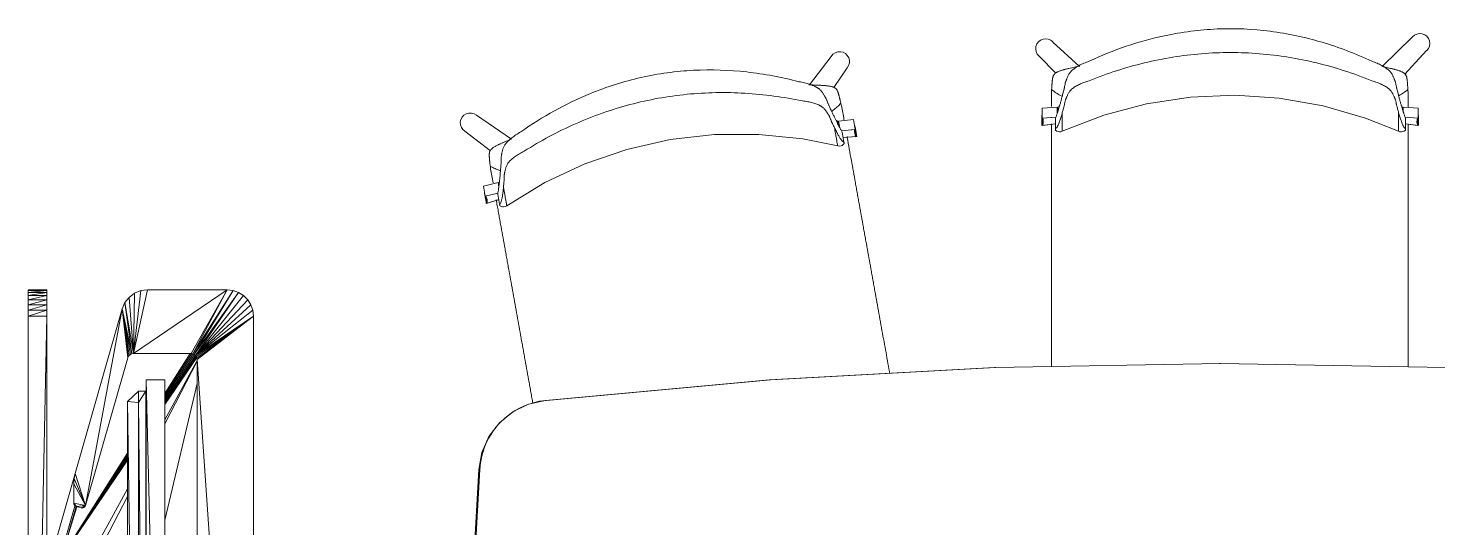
# Model space of a CAD drawing. Header units: millimetres. Extents: x 90978 to 295199, y -4084 to 97293.
# Drawn here: x 183926 to 185803, y 21726 to 22391 of the extents above; entities that cross this region are included whole.
import ezdxf

# ---------------------------------------------------------------- set-up
doc = ezdxf.new("R2010")
doc.units = ezdxf.units.MM
doc.header["$MEASUREMENT"] = 0
doc.layers.get('0').update_dxf_attribs({"linetype": 'CONTINUOUS'})
for name, color, linetype, lineweight in [('A-DETL-THIN', 8, 'CONTINUOUS', 9), ('G-IMPT', 8, 'CONTINUOUS', 9), ('I-FURN', 8, 'CONTINUOUS', 9)]:
    doc.layers.add(name, color=color, linetype=linetype, lineweight=lineweight)

# ---------------------------------------------------------------- blocks, each defined once
blk = doc.blocks.new('Synergy Type 3 - Desk Type 3_dwg_Family - 580997-310579-_3D_-768211-Level 0')
at = {"layer": 'G-IMPT'}
for p, q in [((-761.1, 1140.5), (-761, 1142)), ((-755.6, 842.3), (-755.6, 840.8)), ((-755.6, 840.8), (-739.2, 541.4)), ((-739.2, 541.4), (-739.2, 542.1)), ((-711.9, 242.9), (-739.2, 541.4)), ((-706.7, 220.4), (-711.9, 242.9)), ((-696.5, 199.7), (-706.7, 220.4)), ((-681.9, 181.8), (-696.5, 199.7)), ((-694.9, 198), (-696.5, 199.7)), ((-663.6, 167.8), (-681.9, 181.8)), ((-663.6, 167.8), (-666.8, 171)), ((-642.5, 158.4), (-663.6, 167.8)), ((-642.5, 158.4), (-645.7, 160.9)), ((-642.5, 158.4), (-644.5, 160.3)), ((-642.5, 158.4), (-643.8, 160.1)), ((-642.5, 158.4), (-619.8, 154.1)), ((-619.8, 154.1), (-621.7, 155.9)), ((-619.8, 154.1), (-435.6, 143.9))]:
    blk.add_line(p, q, dxfattribs=at)
blk = doc.blocks.new('Synergy Type 3 - Desk Type 3_dwg_Family - 607669-310583-_3D_-768213-Level 0')
at = {"layer": 'G-IMPT'}
for p, q in [((-532.4, -394.7), (-572.8, -383.2)), ((-532.4, -394.7), (-572.5, -383)), ((-531.9, -392.8), (-570.8, -381.7))]:
    blk.add_line(p, q, dxfattribs=at)
blk = doc.blocks.new('Synergy Type 3 - Desk Type 3_dwg_Family - 609077-310585-_3D_-V202-Level 0')
at = {"layer": 'G-IMPT'}
blk.add_line((-502.5, -415.1), (-614.5, -383.1), dxfattribs=at)
blk = doc.blocks.new('Synergy Type 3 - Desk Type 3_dwg_Family - 641585-310597-_3D_-768220-Level 0')
at = {"layer": 'G-IMPT'}
for p, q in [((240.9, -263.7), (-739.1, -263.7)), ((-739.1, -263.7), (-739.1, -288.7)), ((240.9, -263.7), (-739.1, -288.7)), ((-739.1, -288.7), (240.9, -288.7)), ((-289.1, -288.7), (-724.1, -288.7)), ((-210.8, -288.7), (-724.1, -288.7)), ((-724.1, -289.3), (-724.1, -288.7)), ((-724.1, -289.3), (225.9, -288.7)), ((-724.1, -298.7), (-724.1, -289.3)), ((-709.1, -298.7), (-724.1, -289.3)), ((225.9, -289.3), (-724.1, -289.3)), ((-710.5, -313.7), (-724.1, -298.7)), ((-709.1, -298.7), (-724.1, -298.7)), ((210.9, -298.7), (-710.5, -313.7)), ((-710.5, -313.7), (-709.1, -298.7)), ((225.9, -289.3), (-709.1, -298.7)), ((210.9, -298.7), (-709.1, -298.7)), ((-482.1, -313.7), (-710.5, -313.7))]:
    blk.add_line(p, q, dxfattribs=at)
blk = doc.blocks.new('Synergy Type 3 - Desk Type 3_dwg_Family - 678409-310601-_3D_-V204-Level 0')
at = {"layer": 'G-IMPT'}
for p, q in [((-839.2, -149.2), (-845.9, -153.3)), ((-831.8, -146.6), (-839.2, -149.2)), ((-839.2, -149.2), (-771.7, -223.1)), ((-824.1, -145.7), (-831.8, -146.6)), ((-831.8, -146.6), (-771.7, -223.1)), ((325.9, -145.7), (-824.1, -145.7)), ((-824.1, -145.7), (-771.7, -223.1)), ((-824.1, -145.7), (-770.1, -221.8)), ((-824.1, -145.7), (-768.1, -221)), ((-824.1, -145.7), (-766.1, -220.7)), ((325.9, -145.7), (-766.1, -220.7)), ((-855.6, -165.5), (-858.2, -172.9)), ((-851.4, -158.9), (-855.6, -165.5)), ((-855.6, -165.5), (-773, -224.7)), ((-855.6, -165.5), (-771.7, -223.1)), ((-845.9, -153.3), (-851.4, -158.9)), ((-851.4, -158.9), (-771.7, -223.1)), ((-845.9, -153.3), (-771.7, -223.1)), ((-858.2, -172.9), (-859.1, -180.7)), ((-859.1, -180.7), (-859.1, -286.9)), ((-859.1, -180.7), (-774.1, -305.5)), ((-859.1, -180.7), (-773.8, -226.6)), ((-859.1, -180.7), (-774.1, -228.7)), ((-858.2, -172.9), (-773.8, -226.6)), ((-858.2, -172.9), (-773, -224.7)), ((-773.8, -226.6), (-773, -224.7)), ((-773, -224.7), (-771.7, -223.1)), ((-771.7, -223.1), (-770.1, -221.8)), ((-770.1, -221.8), (-768.1, -221)), ((-768.1, -221), (-766.1, -220.7)), ((-766.1, -220.7), (267.9, -220.7)), ((-773.8, -226.6), (-774.1, -228.7)), ((-774.1, -305.5), (-774.1, -228.7)), ((-857.9, -295.8), (-859.1, -286.9)), ((-774.1, -305.5), (-859.1, -286.9)), ((-854.5, -304.2), (-857.9, -295.8)), ((-774.1, -305.5), (-857.9, -295.8)), ((-849, -311.4), (-854.5, -304.2)), ((-774.1, -305.5), (-854.5, -304.2)), ((-774.1, -305.5), (-849, -311.4)), ((-849, -311.4), (-842, -316.9)), ((-774.1, -305.5), (-842, -316.9)), ((-773.8, -307.6), (-842, -316.9)), ((-842, -316.9), (-833.7, -320.5)), ((-773.8, -307.6), (-833.7, -320.5)), ((-773, -309.5), (-833.7, -320.5)), ((-771.8, -311.1), (-833.7, -320.5)), ((-770.1, -312.4), (-833.7, -320.5)), ((-768.3, -313.2), (-833.7, -320.5)), ((-773.8, -307.6), (-774.1, -305.5)), ((-773, -309.5), (-773.8, -307.6)), ((-771.8, -311.1), (-773, -309.5)), ((-770.1, -312.4), (-771.8, -311.1)), ((-770.1, -312.4), (-768.3, -313.2)), ((-572.1, -369.2), (-768.3, -313.2)), ((-614.5, -383.1), (-833.7, -320.5)), ((-572.1, -369.2), (-833.7, -320.5)), ((-614.5, -383.1), (-572.1, -369.2)), ((-607.7, -384.6), (-572.1, -369.2)), ((-600.8, -385), (-572.1, -369.2)), ((-575.2, -385), (-572.1, -369.2)), ((-570.9, -369.8), (-572.1, -369.2)), ((-570.4, -381.4), (-572.1, -369.2)), ((-568.6, -375.4), (-572.1, -369.2)), ((-569.9, -370.6), (-570.9, -369.8)), ((-569.9, -370.6), (-570.9, -369.8)), ((-568.5, -374.1), (-570.9, -369.8)), ((-568.6, -375.4), (-570.9, -369.8)), ((-568.5, -374.1), (-570.9, -369.8)), ((-568.6, -372.8), (-570.9, -369.8)), ((-568.6, -372.8), (-570.9, -369.8)), ((-569.9, -370.6), (-570.9, -369.8)), ((-569.1, -371.6), (-569.9, -370.6)), ((-569.1, -371.6), (-569.9, -370.6)), ((-568.6, -372.8), (-569.9, -370.6)), ((-568.6, -372.8), (-569.9, -370.6)), ((-569.1, -371.6), (-569.9, -370.6)), ((-568.6, -372.8), (-569.1, -371.6)), ((-568.6, -372.8), (-569.1, -371.6)), ((-568.6, -372.8), (-569.1, -371.6)), ((-568.5, -374.1), (-568.6, -372.8)), ((-568.5, -374.1), (-568.6, -372.8)), ((-568.5, -374.1), (-568.6, -372.8)), ((-568.5, -374.1), (-568.6, -375.4)), ((-568.6, -375.4), (-568.5, -374.1)), ((-568.5, -374.1), (-568.6, -375.4)), ((-607.7, -384.6), (-614.5, -383.1)), ((-607.7, -384.6), (-600.8, -385)), ((-600.8, -385), (-575.2, -385)), ((-570.4, -381.4), (-575.2, -385)), ((-573.9, -384.9), (-575.2, -385)), ((-573.9, -384.9), (-575.2, -385)), ((-573.9, -384.9), (-575.2, -385)), ((-570.4, -381.4), (-573.9, -384.9)), ((-570.4, -381.4), (-573.9, -384.9)), ((-572.7, -384.4), (-573.9, -384.9)), ((-572.7, -384.4), (-573.9, -384.9)), ((-572.7, -384.4), (-573.9, -384.9)), ((-570.4, -381.4), (-572.7, -384.4)), ((-570.4, -381.4), (-572.7, -384.4)), ((-570.9, -382.6), (-572.7, -384.4)), ((-570.9, -382.6), (-572.7, -384.4)), ((-571.7, -383.6), (-572.7, -384.4)), ((-571.7, -383.6), (-572.7, -384.4)), ((-571.7, -383.6), (-572.7, -384.4)), ((-570.9, -382.6), (-571.7, -383.6)), ((-570.9, -382.6), (-571.7, -383.6)), ((-570.9, -382.6), (-571.7, -383.6)), ((-570.9, -382.6), (-570.4, -381.4)), ((-570.4, -381.4), (-570.9, -382.6)), ((-570.9, -382.6), (-570.4, -381.4)), ((-570.4, -381.4), (-568.6, -375.4))]:
    blk.add_line(p, q, dxfattribs=at)
blk = doc.blocks.new('Synergy Type 3 - Desk Type 3_dwg_Family - 680513-310603-_3D_-V205-Level 0')
at = {"layer": 'G-IMPT'}
for p, q in [((-712.8, -263.7), (-772.8, -224.4)), ((-710.2, -263.7), (-771.6, -223)), ((-708, -263.7), (-770.3, -222)), ((-706.2, -263.7), (-768.9, -221.3)), ((-686, -263.7), (-765.1, -220.7)), ((-680.6, -263.7), (-763.9, -220.7)), ((-552.3, -263.7), (-734.1, -220.7)), ((-720.9, -263.7), (-774.1, -230.2)), ((-718.3, -263.7), (-774, -228.2)), ((-715.5, -263.7), (-773.6, -226.2)), ((-502.1, -401.7), (-641.6, -313.7)), ((-502.1, -401.7), (-640, -313.7)), ((-502.1, -401.7), (-638.2, -313.7)), ((-502.1, -401.7), (-636.4, -313.7)), ((-502.1, -401.7), (-634.8, -313.7)), ((-502.1, -401.7), (-633.4, -313.7)), ((-502.1, -401.7), (-632.2, -313.7)), ((-502.1, -363.7), (-594, -313.7)), ((-487.1, -363.7), (-583.9, -313.7)), ((-502.1, -401.7), (-570.3, -381.1))]:
    blk.add_line(p, q, dxfattribs=at)
blk = doc.blocks.new('Synergy Type 3 - Desk Type 3_dwg_Family - 687609-310611-_3D_-768227-Level 0')
at = {"layer": 'G-IMPT'}
for p, q in [((-859.1, -445.7), (-859.1, -420.7)), ((-858.2, -420.7), (-859.1, -420.7)), ((-858.2, -445.7), (-859.1, -420.7)), ((-855.6, -420.7), (-858.2, -420.7)), ((-858.2, -445.7), (-858.2, -420.7)), ((-855.6, -445.7), (-858.2, -420.7)), ((-855.6, -420.7), (-851.4, -420.7)), ((-855.6, -445.7), (-855.6, -420.7)), ((-851.4, -445.7), (-855.6, -420.7)), ((-845.9, -420.7), (-851.4, -420.7)), ((-851.4, -445.7), (-851.4, -420.7)), ((-845.9, -445.7), (-851.4, -420.7)), ((-839.2, -420.7), (-845.9, -420.7)), ((-839.2, -445.7), (-845.9, -420.7)), ((-845.9, -445.7), (-845.9, -420.7)), ((-839.2, -420.7), (-831.8, -420.7)), ((-831.8, -445.7), (-839.2, -420.7)), ((-839.2, -445.7), (-839.2, -420.7)), ((-831.8, -420.7), (-824.1, -420.7)), ((-831.8, -445.7), (-831.8, -420.7)), ((-824.1, -445.7), (-831.8, -420.7)), ((325.9, -420.7), (-824.1, -420.7)), ((-824.1, -445.7), (-824.1, -420.7)), ((325.9, -445.7), (-824.1, -420.7)), ((-859.1, -445.7), (-858.2, -445.7)), ((-858.2, -445.7), (-855.6, -445.7)), ((-855.6, -445.7), (-851.4, -445.7)), ((-851.4, -445.7), (-845.9, -445.7)), ((-839.2, -445.7), (-845.9, -445.7)), ((-831.8, -445.7), (-839.2, -445.7)), ((-831.8, -445.7), (-824.1, -445.7)), ((-824.1, -445.7), (325.9, -445.7))]:
    blk.add_line(p, q, dxfattribs=at)

msp = doc.modelspace()

# ---------------------------------------------------------------- linework, layer by layer
at = {"layer": 'A-DETL-THIN'}
for p, q in [((185514.1, 21945), (185214.3, 21939.5)), ((185813.8, 21939.5), (185514.1, 21945)), ((184915, 21923.1), (184616.3, 21895.8)), ((185214.3, 21939.5), (184915, 21923.1)), ((184527.7, 21803.8), (184518.6, 21644.4))]:
    msp.add_line(p, q, dxfattribs=at)
msp.add_arc((184625.1, 21798.6), 97.6, 95.2275, 176.9515, dxfattribs=at)
at = {"layer": 'I-FURN'}
for p, q in [((185325.8, 22340.6), (185290.7, 22372.8)), ((185769.6, 22379.5), (185729, 22340.1)), ((184995.6, 22353.6), (184966.8, 22315.7)), ((185272.5, 22354.1), (185294.6, 22331.3)), ((185759.4, 22329.8), (185788.4, 22361.3)), ((184999.2, 22312.1), (185016.9, 22338.4)), ((185415.6, 22290.4), (185474, 22299.3)), ((185474, 22299.3), (185533.1, 22301.9)), ((185533.1, 22301.9), (185592.1, 22298.1)), ((185592.1, 22298.1), (185650.4, 22287.9)), ((185276.4, 22284.8), (185296.3, 22286.2)), ((185276.4, 22271.5), (185276.4, 22284.8)), ((185296.3, 22286.2), (185296.3, 22277.4)), ((185297.3, 22286.2), (185297.3, 22280.3)), ((185358.5, 22275.2), (185415.6, 22290.4)), ((185650.4, 22287.9), (185707.2, 22271.4)), ((185756.2, 22283.2), (185756.2, 22286.2)), ((185757.2, 22286.2), (185777.1, 22284.8)), ((185757.2, 22280.3), (185757.2, 22286.2)), ((185777.1, 22284.8), (185777.1, 22271.5)), ((184570.1, 22243.6), (184523.1, 22275.2)), ((185005.6, 22261.4), (185004.5, 22267.2)), ((185005.5, 22267.4), (185025.3, 22269.6)), ((185007, 22258.7), (185005.5, 22267.4)), ((185025.3, 22269.6), (185027.7, 22256.5)), ((185029.7, 22247), (185027.3, 22260.1)), ((185276.1, 22275.1), (185276.1, 22261.8)), ((185276.1, 22261.8), (185294.2, 22264)), ((185294.8, 22272.8), (185276.4, 22271.5)), ((185277, 22261.8), (185294.2, 22263.8)), ((185294.7, 22272.7), (185277.4, 22271.5)), ((185294.2, 22271.2), (185294.2, 22257.6)), ((185303.3, 22253.9), (185358.5, 22275.2)), ((185707.2, 22271.4), (185751.1, 22253.9)), ((185777.1, 22271.5), (185759.7, 22272.7)), ((185760.2, 22271.2), (185760.2, 22257.6)), ((185760.2, 22263.8), (185777.4, 22261.8)), ((185760.2, 22263.7), (185776.4, 22261.8)), ((185777.4, 22261.8), (185777.4, 22275.1)), ((184507.9, 22253.9), (184542, 22228.1)), ((184723.6, 22229.9), (184781.3, 22242.9)), ((184781.3, 22242.9), (184840, 22249.6)), ((184840, 22249.6), (184899.1, 22249.9)), ((184899.1, 22249.9), (184957.9, 22243.8)), ((184957.9, 22243.8), (185004.3, 22234.4)), ((185027.7, 22256.5), (185009.4, 22254.4)), ((185026.7, 22256.3), (185009.4, 22254.4)), ((185012.6, 22239.6), (185010.2, 22253)), ((185011.5, 22245.9), (185029.7, 22247)), ((185011.5, 22245.7), (185028.8, 22246.8)), ((185296, 22254.3), (185294.2, 22255.5)), ((185298.1, 22253.5), (185296, 22254.3)), ((185299.6, 22253.3), (185298.1, 22253.5)), ((185301.5, 22253.4), (185299.6, 22253.3)), ((185303.3, 22253.9), (185301.5, 22253.4)), ((185751.1, 22253.9), (185752.9, 22253.4)), ((185752.9, 22253.4), (185754.8, 22253.3)), ((185754.8, 22253.3), (185756.3, 22253.5)), ((185756.3, 22253.5), (185758.4, 22254.3)), ((185758.4, 22254.3), (185760.2, 22255.5)), ((184667.6, 22210.7), (184723.6, 22229.9)), ((185006.4, 22234.2), (185004.3, 22234.4)), ((185008.7, 22234.6), (185006.4, 22234.2)), ((185010.1, 22235.2), (185008.7, 22234.6)), ((185011.7, 22236.2), (185010.1, 22235.2)), ((185013, 22237.6), (185011.7, 22236.2)), ((184614.1, 22185.6), (184667.6, 22210.7)), ((184532.6, 22180.7), (184552, 22185.6)), ((184552, 22185.6), (184553, 22179.7)), ((184552.9, 22185.7), (184553.4, 22182.8)), ((184563.6, 22154.9), (184614.1, 22185.6)), ((184535, 22167.6), (184532.6, 22180.7)), ((184534, 22171.1), (184536.4, 22157.9)), ((184551.8, 22171.8), (184535, 22167.6)), ((184554, 22156.9), (184551.6, 22170.3)), ((184536.4, 22157.9), (184552.9, 22163)), ((184537.3, 22158.1), (184552.9, 22162.9)), ((184554.4, 22154.8), (184556.1, 22154)), ((184556.1, 22154), (184557.9, 22153.6)), ((184557.9, 22153.6), (184559.4, 22153.6)), ((184559.4, 22153.6), (184561.7, 22154)), ((184561.7, 22154), (184563.6, 22154.9))]:
    msp.add_line(p, q, dxfattribs=at)
for centre, start, end in [((185280.9, 22364.1), 41.9896, 229.6059), ((185779.6, 22371), 311.9662, 139.5824), ((185006.8, 22346.8), 320.6202, 148.2364), ((184514.8, 22265.1), 50.6436, 238.2599)]:
    msp.add_arc(centre, 13.1, start, end, dxfattribs=at)
for centre, major_axis, start_param, end_param in [((185042.6, 22268.3), (17.1, 3.1), 3.380441, 3.464082), ((185259.6, 22280.5), (-17.4, 0), 2.819103, 2.902745), ((185259.6, 22267.2), (-17.4, 0), 2.819103, 3.398599), ((185260.5, 22267.1), (-17.4, 0), 2.819103, 3.398599), ((185792.9, 22267.2), (-17.4, 0), 6.026179, 6.605675), ((185793.9, 22267.1), (-17.4, 0), 6.026179, 6.605675), ((185793.9, 22280.5), (-17.4, 0), 0.238848, 0.322489), ((185044, 22255), (17.1, 3.1), 2.884586, 3.464082), ((185045, 22255.2), (17.1, 3.1), 2.884586, 3.464082), ((184516.8, 22173.4), (17.1, 3.1), 5.960696, 6.044337), ((184519.2, 22160.3), (17.1, 3.1), 5.960696, 6.540192), ((184520.1, 22160.5), (17.1, 3.1), 5.960696, 6.540192)]:
    msp.add_ellipse(centre, major_axis=major_axis, ratio=0.978487, start_param=start_param, end_param=end_param, dxfattribs=at)
for points, knots in [([(185339.1, 22347.3), (185355.1, 22354.8), (185388, 22368), (185444.9, 22383.7), (185509.4, 22392.2), (185580.4, 22389.1), (185638.2, 22376.6), (185682.9, 22361.5), (185704.6, 22352.3), (185715.4, 22347.3)], [-1, -1, -1, -1, -0.863636, -0.727273, -0.545455, -0.363636, -0.181818, -0.090909, 0, 0, 0, 0]), ([(185715.4, 22321.2), (185703.4, 22326.1), (185679.2, 22334.9), (185629.7, 22349), (185566, 22359.3), (185488.5, 22359.3), (185424.8, 22349), (185375.2, 22334.9), (185351, 22326.1), (185339.1, 22321.2)], [-1, -1, -1, -1, -0.9, -0.8, -0.6, -0.4, -0.2, -0.1, 0, 0, 0, 0]), ([(184582.2, 22253.2), (184596.7, 22263.4), (184626.7, 22282.1), (184679.9, 22307.8), (184741.9, 22327.6), (184812.3, 22337.1), (184871.4, 22335.1), (184918.1, 22328.1), (184941.1, 22323), (184952.5, 22320)], [-1, -1, -1, -1, -0.863636, -0.727273, -0.545455, -0.363636, -0.181818, -0.090909, 0, 0, 0, 0]), ([(185289.1, 22309.5), (185289.2, 22310.6), (185289.3, 22312.3), (185289.4, 22314.2), (185289.5, 22315.3), (185289.5, 22316.2), (185289.6, 22317), (185289.7, 22318), (185289.8, 22319.2), (185289.9, 22320.4), (185290, 22321.3), (185290, 22321.8), (185290.1, 22322.2), (185290.1, 22322.6), (185290.2, 22323.1), (185290.3, 22324), (185290.5, 22325.2), (185290.9, 22326.5), (185291.3, 22327.8), (185291.9, 22329), (185292.8, 22330.2), (185293.8, 22331.1), (185294.7, 22331.7), (185295.3, 22332.2), (185296, 22332.6), (185297, 22333.1), (185298.3, 22333.6), (185300, 22334.3), (185301.8, 22334.9), (185303.5, 22335.4), (185305.1, 22335.9), (185306.7, 22336.3), (185308.3, 22336.7), (185310.2, 22337.2), (185312.7, 22337.8), (185317.1, 22338.8), (185320.8, 22339.6), (185323.2, 22340.1)], [0, 0, 0, 0, 0.0625, 0.09375, 0.109375, 0.125, 0.140625, 0.15625, 0.1875, 0.21875, 0.234375, 0.242188, 0.25, 0.257812, 0.265625, 0.28125, 0.3125, 0.34375, 0.375, 0.40625, 0.4375, 0.46875, 0.484375, 0.5, 0.515625, 0.53125, 0.5625, 0.59375, 0.625, 0.65625, 0.6875, 0.71875, 0.75, 0.78125, 0.8125, 0.875, 1, 1, 1, 1]), ([(185296.6, 22278.4), (185297.3, 22280.2), (185298.4, 22283.5), (185299.8, 22288.5), (185301, 22292.6), (185302.1, 22296.8), (185303.3, 22301.3), (185304.4, 22305.4), (185305.2, 22308.7), (185305.8, 22310.9), (185306.2, 22312.6), (185306.5, 22314.3), (185306.8, 22315.9), (185307.1, 22317.7), (185307.5, 22319), (185307.8, 22320.2), (185308.2, 22321.1), (185308.4, 22321.5), (185308.5, 22321.9), (185308.7, 22322.3), (185308.9, 22322.8), (185309.3, 22323.7), (185309.8, 22325.1), (185310.4, 22326.7), (185311.2, 22328.4), (185312.1, 22330.1), (185313.3, 22331.8), (185314.4, 22333.3), (185315.4, 22334.2), (185315.9, 22334.8), (185316.4, 22335.2), (185316.9, 22335.6), (185317.6, 22336.2), (185318.8, 22337.1), (185320.6, 22338.5), (185323.1, 22340.1), (185326.7, 22342.1), (185331.8, 22344.6), (185336.5, 22346.4), (185339.1, 22347.3)], [0, 0, 0, 0, 0.142857, 0.214286, 0.285714, 0.357143, 0.428571, 0.5, 0.535714, 0.571429, 0.589286, 0.607143, 0.642857, 0.660714, 0.678571, 0.696429, 0.705357, 0.709821, 0.714286, 0.71875, 0.723214, 0.732143, 0.75, 0.767857, 0.785714, 0.803571, 0.821429, 0.839286, 0.848214, 0.852679, 0.857143, 0.861607, 0.866071, 0.875, 0.892857, 0.910714, 0.928571, 0.964286, 1, 1, 1, 1]), ([(185715.4, 22347.3), (185717.9, 22346.4), (185722.6, 22344.6), (185727.7, 22342.1), (185731.3, 22340.1), (185733.8, 22338.5), (185735.7, 22337.1), (185736.9, 22336.2), (185737.5, 22335.6), (185738, 22335.2), (185738.5, 22334.8), (185739.1, 22334.2), (185740, 22333.3), (185741.2, 22331.8), (185742.3, 22330.1), (185743.2, 22328.4), (185744, 22326.7), (185744.6, 22325.1), (185745.2, 22323.7), (185745.5, 22322.8), (185745.7, 22322.3), (185745.9, 22321.9), (185746.1, 22321.5), (185746.3, 22321.1), (185746.6, 22320.2), (185746.9, 22319), (185747.3, 22317.7), (185747.6, 22315.9), (185747.9, 22314.3), (185748.2, 22312.6), (185748.5, 22311.3), (185748.9, 22310), (185749.3, 22308.3), (185750.1, 22305.4), (185751.1, 22301.3), (185752.3, 22296.8), (185753.5, 22292.6), (185754.6, 22288.5), (185755.7, 22284.7), (185756.7, 22281.3), (185757.4, 22279.3), (185757.8, 22278.4)], [0, 0, 0, 0, 0.035714, 0.071429, 0.089286, 0.107143, 0.125, 0.133929, 0.138393, 0.142857, 0.147321, 0.151786, 0.160714, 0.178571, 0.196429, 0.214286, 0.232143, 0.25, 0.267857, 0.276786, 0.28125, 0.285714, 0.290179, 0.294643, 0.303571, 0.321429, 0.339286, 0.357143, 0.392857, 0.410714, 0.428571, 0.446429, 0.464286, 0.5, 0.571429, 0.642857, 0.714286, 0.785714, 0.857143, 0.928571, 1, 1, 1, 1]), ([(185729.4, 22340.1), (185731.7, 22339.6), (185735.4, 22338.8), (185739.9, 22337.8), (185742.3, 22337.2), (185744.2, 22336.7), (185745.8, 22336.3), (185747.4, 22335.9), (185749, 22335.4), (185750.7, 22334.9), (185752.5, 22334.3), (185754.2, 22333.6), (185755.5, 22333.1), (185756.5, 22332.6), (185757.2, 22332.2), (185757.9, 22331.7), (185758.7, 22331.1), (185759.7, 22330.2), (185760.6, 22329), (185761.2, 22327.8), (185761.7, 22326.5), (185762, 22325.2), (185762.2, 22324), (185762.3, 22323.1), (185762.4, 22322.6), (185762.5, 22322.2), (185762.5, 22321.8), (185762.6, 22321.3), (185762.7, 22320.4), (185762.8, 22319.2), (185762.9, 22318), (185762.9, 22317), (185763, 22316.2), (185763, 22315.3), (185763.1, 22314.2), (185763.2, 22312.3), (185763.3, 22310.6), (185763.4, 22309.5)], [0, 0, 0, 0, 0.125, 0.1875, 0.21875, 0.25, 0.28125, 0.3125, 0.34375, 0.375, 0.40625, 0.4375, 0.46875, 0.484375, 0.5, 0.515625, 0.53125, 0.5625, 0.59375, 0.625, 0.65625, 0.6875, 0.71875, 0.734375, 0.742188, 0.75, 0.757812, 0.765625, 0.78125, 0.8125, 0.84375, 0.859375, 0.875, 0.890625, 0.90625, 0.9375, 1, 1, 1, 1]), ([(184952.5, 22320), (184955.2, 22319.5), (184960.2, 22318.5), (184965.6, 22317), (184969.5, 22315.6), (184972.3, 22314.5), (184974.3, 22313.5), (184975.7, 22312.8), (184976.4, 22312.4), (184977, 22312.1), (184977.5, 22311.7), (184978.2, 22311.3), (184979.3, 22310.5), (184980.7, 22309.3), (184982.1, 22307.8), (184983.3, 22306.3), (184984.4, 22304.8), (184985.3, 22303.2), (184986.1, 22302), (184986.6, 22301.2), (184986.9, 22300.7), (184987.1, 22300.4), (184987.3, 22300), (184987.6, 22299.6), (184988.1, 22298.8), (184988.6, 22297.7), (184989.2, 22296.5), (184989.9, 22294.8), (184990.4, 22293.2), (184991.1, 22291.6), (184991.6, 22290.4), (184992.1, 22289.2), (184992.9, 22287.6), (184994.1, 22284.8), (184995.9, 22281), (184997.9, 22276.8), (184999.8, 22272.9), (185001.6, 22269), (185003.3, 22265.5), (185005, 22262.4), (185006, 22260.5), (185006.5, 22259.6)], [0, 0, 0, 0, 0.035714, 0.071429, 0.089286, 0.107143, 0.125, 0.133929, 0.138393, 0.142857, 0.147321, 0.151786, 0.160714, 0.178571, 0.196429, 0.214286, 0.232143, 0.25, 0.267857, 0.276786, 0.28125, 0.285714, 0.290179, 0.294643, 0.303571, 0.321429, 0.339286, 0.357143, 0.392857, 0.410714, 0.428571, 0.446429, 0.464286, 0.5, 0.571429, 0.642857, 0.714286, 0.785714, 0.857143, 0.928571, 1, 1, 1, 1]), ([(185339.1, 22321.2), (185336.6, 22320.5), (185331.9, 22319), (185326.9, 22316.9), (185323.3, 22315.1), (185320.8, 22313.7), (185319, 22312.5), (185317.8, 22311.6), (185317.1, 22311.1), (185316.6, 22310.7), (185316.1, 22310.3), (185315.5, 22309.8), (185314.6, 22308.9), (185313.4, 22307.5), (185312.2, 22305.8), (185311.2, 22304.1), (185310.4, 22302.4), (185309.7, 22300.7), (185309.1, 22299.5), (185308.8, 22298.6), (185308.5, 22298.1), (185308.4, 22297.8), (185308.2, 22297.4), (185308, 22297), (185307.7, 22296.2), (185307.3, 22295.2), (185307, 22294), (185306.7, 22292.5), (185306.5, 22291.1), (185306.2, 22289.6), (185305.9, 22288.4), (185305.6, 22287.2), (185305.2, 22285.6), (185304.4, 22282.8), (185303.8, 22280.5), (185303.3, 22278.9)], [0, 0, 0, 0, 0.0625, 0.125, 0.15625, 0.1875, 0.21875, 0.234375, 0.242188, 0.25, 0.257812, 0.265625, 0.28125, 0.3125, 0.34375, 0.375, 0.40625, 0.4375, 0.46875, 0.484375, 0.492188, 0.5, 0.507812, 0.515625, 0.53125, 0.5625, 0.59375, 0.625, 0.6875, 0.71875, 0.75, 0.78125, 0.8125, 0.875, 1, 1, 1, 1]), ([(185751.1, 22278.9), (185750.6, 22280.5), (185750, 22282.8), (185749.2, 22285.6), (185748.8, 22287.2), (185748.5, 22288.4), (185748.2, 22289.6), (185747.9, 22291.1), (185747.7, 22292.5), (185747.4, 22294), (185747.1, 22295.2), (185746.7, 22296.2), (185746.4, 22297), (185746.2, 22297.4), (185746.1, 22297.8), (185745.9, 22298.1), (185745.7, 22298.6), (185745.3, 22299.5), (185744.7, 22300.7), (185744, 22302.4), (185743.2, 22304.1), (185742.2, 22305.8), (185741, 22307.5), (185739.9, 22308.9), (185738.9, 22309.8), (185738.3, 22310.3), (185737.8, 22310.7), (185737.3, 22311.1), (185736.7, 22311.6), (185735.5, 22312.5), (185733.6, 22313.7), (185731.1, 22315.1), (185727.5, 22316.9), (185722.5, 22319), (185717.8, 22320.5), (185715.4, 22321.2)], [0, 0, 0, 0, 0.125, 0.1875, 0.21875, 0.25, 0.28125, 0.3125, 0.375, 0.40625, 0.4375, 0.46875, 0.484375, 0.492188, 0.5, 0.507812, 0.515625, 0.53125, 0.5625, 0.59375, 0.625, 0.65625, 0.6875, 0.71875, 0.734375, 0.742188, 0.75, 0.757812, 0.765625, 0.78125, 0.8125, 0.84375, 0.875, 0.9375, 1, 1, 1, 1]), ([(184957.2, 22294.3), (184944.5, 22297), (184919.2, 22301.3), (184867.9, 22306.4), (184803.4, 22305.2), (184727.1, 22291.5), (184666.3, 22270), (184620, 22247.4), (184597.7, 22234.4), (184586.9, 22227.5)], [-1, -1, -1, -1, -0.9, -0.8, -0.6, -0.4, -0.2, -0.1, 0, 0, 0, 0]), ([(184969.5, 22315.7), (184971.8, 22315.6), (184975.7, 22315.5), (184980.2, 22315.3), (184982.8, 22315.1), (184984.6, 22315), (184986.4, 22314.9), (184988, 22314.7), (184989.6, 22314.6), (184991.4, 22314.3), (184993.3, 22314.1), (184995.1, 22313.7), (184996.5, 22313.4), (184997.5, 22313.1), (184998.3, 22312.8), (184999, 22312.5), (185000, 22312), (185001.1, 22311.3), (185002.2, 22310.3), (185003, 22309.2), (185003.7, 22308.1), (185004.2, 22306.8), (185004.7, 22305.7), (185004.9, 22304.8), (185005.1, 22304.3), (185005.2, 22303.9), (185005.3, 22303.6), (185005.5, 22303.1), (185005.7, 22302.2), (185006.1, 22301), (185006.4, 22299.8), (185006.6, 22298.9), (185006.8, 22298.1), (185007, 22297.3), (185007.3, 22296.2), (185007.7, 22294.3), (185008.1, 22292.7), (185008.4, 22291.6)], [0, 0, 0, 0, 0.125, 0.1875, 0.21875, 0.25, 0.28125, 0.3125, 0.34375, 0.375, 0.40625, 0.4375, 0.46875, 0.484375, 0.5, 0.515625, 0.53125, 0.5625, 0.59375, 0.625, 0.65625, 0.6875, 0.71875, 0.734375, 0.742188, 0.75, 0.757812, 0.765625, 0.78125, 0.8125, 0.84375, 0.859375, 0.875, 0.890625, 0.90625, 0.9375, 1, 1, 1, 1]), ([(185289.1, 22309.5), (185291, 22308), (185294.8, 22305.1), (185299.6, 22302.3), (185302.4, 22300.9), (185303.3, 22300.5)], [0, 0, 0, 0, 0.02777778, 0.05555556, 0.06747035, 0.06747035, 0.06747035, 0.06747035]), ([(185750.7, 22301.2), (185751.1, 22301.4), (185753.4, 22302.6), (185757.7, 22305.1), (185761.5, 22308), (185763.4, 22309.5)], [0.93933321, 0.93933321, 0.93933321, 0.93933321, 0.94444444, 0.97222222, 1, 1, 1, 1]), ([(184999.9, 22259), (184999.1, 22260.4), (184998.1, 22262.6), (184996.8, 22265.2), (184996.1, 22266.7), (184995.6, 22267.9), (184995.1, 22269), (184994.6, 22270.4), (184994.1, 22271.8), (184993.5, 22273.2), (184993, 22274.3), (184992.5, 22275.2), (184992, 22275.9), (184991.8, 22276.3), (184991.5, 22276.6), (184991.3, 22276.9), (184991, 22277.4), (184990.5, 22278.2), (184989.7, 22279.3), (184988.7, 22280.8), (184987.6, 22282.3), (184986.4, 22283.8), (184984.9, 22285.3), (184983.5, 22286.5), (184982.3, 22287.2), (184981.7, 22287.6), (184981.1, 22287.9), (184980.6, 22288.2), (184979.9, 22288.6), (184978.5, 22289.2), (184976.5, 22290.1), (184973.8, 22291.1), (184969.9, 22292.2), (184964.6, 22293.4), (184959.7, 22294), (184957.2, 22294.3)], [0, 0, 0, 0, 0.125, 0.1875, 0.21875, 0.25, 0.28125, 0.3125, 0.375, 0.40625, 0.4375, 0.46875, 0.484375, 0.492188, 0.5, 0.507812, 0.515625, 0.53125, 0.5625, 0.59375, 0.625, 0.65625, 0.6875, 0.71875, 0.734375, 0.742188, 0.75, 0.757812, 0.765625, 0.78125, 0.8125, 0.84375, 0.875, 0.9375, 1, 1, 1, 1]), ([(184996.2, 22280.3), (184996.9, 22280.8), (184999.4, 22282.7), (185003.6, 22286.3), (185006.8, 22289.7), (185008.4, 22291.6)], [0.93303317, 0.93303317, 0.93303317, 0.93303317, 0.94444444, 0.97222222, 1, 1, 1, 1]), ([(185303.3, 22254.6), (185303.3, 22254.9), (185303.3, 22255.5), (185303.3, 22257.5), (185303.3, 22261.4), (185303.3, 22268.6), (185303.3, 22275.1), (185303.3, 22278.9)], [0.4444444, 0.4444444, 0.4444444, 0.4444444, 0.5138889, 0.5833333, 0.7222222, 0.8611111, 1, 1, 1, 1]), ([(185751.1, 22278.9), (185751.1, 22275.9), (185751.1, 22270.5), (185751.1, 22264.1), (185751.1, 22259.4), (185751.1, 22256.7), (185751.1, 22255.3), (185751.1, 22254.8), (185751.1, 22254.6)], [0, 0, 0, 0, 0.1111111, 0.2222222, 0.3333333, 0.4444444, 0.5, 0.5555556, 0.5555556, 0.5555556, 0.5555556]), ([(185004.6, 22267.1), (185004.2, 22267.4), (185003.3, 22267.8), (185002.4, 22268.2), (185002, 22268.4)], [-0.8810546, -0.8810546, -0.8810546, -0.8810546, -0.6666667, -0.4718724, -0.4718724, -0.4718724, -0.4718724]), ([(185288.9, 21941), (185288.9, 21942.7), (185288.9, 21949.4), (185288.9, 21960.9), (185288.9, 21975.6), (185288.9, 21990.4), (185288.9, 22005.6), (185288.9, 22021), (185288.9, 22036.1), (185288.9, 22048.7), (185288.9, 22058.8), (185288.9, 22066.4), (185288.9, 22074), (185288.9, 22084.1), (185288.9, 22096.4), (185288.9, 22108.8), (185288.9, 22118.7), (185288.9, 22126.3), (185288.9, 22133.9), (185288.9, 22143.9), (185288.9, 22156.3), (185288.9, 22168.8), (185288.9, 22178.9), (185288.9, 22186.6), (185288.9, 22194.2), (185288.9, 22204.3), (185288.9, 22216.8), (185288.9, 22231.8), (185288.9, 22247.3), (185288.9, 22258), (185288.9, 22263.6), (185288.9, 22264.1)], [-0.8699146, -0.8699146, -0.8699146, -0.8699146, -0.8571429, -0.8214286, -0.7857143, -0.75, -0.7142857, -0.6785714, -0.6428571, -0.6071429, -0.5892857, -0.5714286, -0.5535714, -0.5357143, -0.5, -0.4642857, -0.4464286, -0.4285714, -0.4107143, -0.3928571, -0.3571429, -0.3214286, -0.3035714, -0.2857143, -0.2678571, -0.25, -0.2142857, -0.1785714, -0.1428571, -0.1071429, -0.103964, -0.103964, -0.103964, -0.103964]), ([(185763.6, 22264.1), (185763.6, 22263.4), (185763.6, 22260.2), (185763.6, 22254.3), (185763.6, 22246.5), (185763.6, 22238.8), (185763.6, 22228.7), (185763.6, 22216.3), (185763.6, 22204.1), (185763.6, 22194.2), (185763.6, 22186.6), (185763.6, 22179), (185763.6, 22168.9), (185763.6, 22156.5), (185763.6, 22141.6), (185763.6, 22126.5), (185763.6, 22111.3), (185763.6, 22096.3), (185763.6, 22083.8), (185763.6, 22073.7), (185763.6, 22066.1), (185763.6, 22058.5), (185763.6, 22048.4), (185763.6, 22036), (185763.6, 22023.5), (185763.6, 22013.4), (185763.6, 22005.8), (185763.6, 21998.2), (185763.6, 21988.2), (185763.6, 21975.8), (185763.6, 21961.2), (185763.6, 21949.5), (185763.6, 21942.5), (185763.6, 21940.5)], [-0.8977274, -0.8977274, -0.8977274, -0.8977274, -0.8928571, -0.875, -0.8571429, -0.8392857, -0.8214286, -0.7857143, -0.75, -0.7321429, -0.7142857, -0.6964286, -0.6785714, -0.6428571, -0.6071429, -0.5714286, -0.5357143, -0.5, -0.4642857, -0.4464286, -0.4285714, -0.4107143, -0.3928571, -0.3571429, -0.3214286, -0.3035714, -0.2857143, -0.2678571, -0.25, -0.2142857, -0.1785714, -0.1428571, -0.1282683, -0.1282683, -0.1282683, -0.1282683]), ([(184541.7, 22207.5), (184541.5, 22208.5), (184541.3, 22210.2), (184541.1, 22212.1), (184541, 22213.2), (184540.9, 22214), (184540.8, 22214.8), (184540.7, 22215.8), (184540.6, 22217), (184540.5, 22218.3), (184540.4, 22219.2), (184540.4, 22219.7), (184540.3, 22220.1), (184540.3, 22220.5), (184540.3, 22221), (184540.3, 22221.9), (184540.3, 22223.1), (184540.4, 22224.5), (184540.6, 22225.8), (184541, 22227.1), (184541.6, 22228.4), (184542.4, 22229.5), (184543.2, 22230.3), (184543.8, 22230.8), (184544.4, 22231.3), (184545.2, 22232), (184546.4, 22232.8), (184548, 22233.7), (184549.6, 22234.6), (184551.2, 22235.5), (184552.7, 22236.2), (184554.2, 22236.9), (184555.7, 22237.6), (184557.5, 22238.4), (184559.8, 22239.4), (184564, 22241.2), (184567.5, 22242.7), (184569.7, 22243.6)], [0, 0, 0, 0, 0.0625, 0.09375, 0.109375, 0.125, 0.140625, 0.15625, 0.1875, 0.21875, 0.234375, 0.242188, 0.25, 0.257812, 0.265625, 0.28125, 0.3125, 0.34375, 0.375, 0.40625, 0.4375, 0.46875, 0.484375, 0.5, 0.515625, 0.53125, 0.5625, 0.59375, 0.625, 0.65625, 0.6875, 0.71875, 0.75, 0.78125, 0.8125, 0.875, 1, 1, 1, 1]), ([(184553.6, 22184.5), (184553.8, 22185.7), (184554.1, 22188.3), (184554.4, 22192.5), (184554.8, 22196.9), (184555.2, 22201.5), (184555.5, 22205.7), (184555.8, 22209.1), (184556, 22211.4), (184556.1, 22213.1), (184556.1, 22214.8), (184556, 22216.5), (184556.1, 22218.3), (184556.2, 22219.7), (184556.3, 22220.9), (184556.5, 22221.8), (184556.6, 22222.3), (184556.7, 22222.7), (184556.8, 22223.1), (184556.9, 22223.7), (184557.1, 22224.6), (184557.4, 22226), (184557.7, 22227.8), (184558.2, 22229.6), (184558.8, 22231.4), (184559.6, 22233.3), (184560.5, 22234.9), (184561.2, 22236.1), (184561.7, 22236.7), (184562.1, 22237.2), (184562.5, 22237.7), (184563, 22238.4), (184564.1, 22239.5), (184565.7, 22241.2), (184567.8, 22243.2), (184571, 22245.8), (184575.6, 22249.2), (184579.9, 22251.8), (184582.2, 22253.2)], [0.1428571, 0.1428571, 0.1428571, 0.1428571, 0.2142857, 0.2857143, 0.3571429, 0.4285714, 0.5, 0.5357143, 0.5714286, 0.5892857, 0.6071429, 0.6428571, 0.6607143, 0.6785714, 0.6964286, 0.7053571, 0.7098214, 0.7142857, 0.71875, 0.7232143, 0.7321429, 0.75, 0.7678571, 0.7857143, 0.8035714, 0.8214286, 0.8392857, 0.8482143, 0.8526786, 0.8571429, 0.8616071, 0.8660714, 0.875, 0.8928571, 0.9107143, 0.9285714, 0.9642857, 1, 1, 1, 1]), ([(184999.9, 22259), (185000.4, 22256), (185001.3, 22250.7), (185002.5, 22244.4), (185003.3, 22239.8), (185003.8, 22237.1), (185004, 22235.7), (185004.1, 22235.3), (185004.2, 22235.1)], [0, 0, 0, 0, 0.1111111, 0.2222222, 0.3333333, 0.4444444, 0.5, 0.5555556, 0.5555556, 0.5555556, 0.5555556]), ([(185016.7, 22246.9), (185016.7, 22246.5), (185017.7, 22241), (185019.6, 22230.4), (185022.4, 22215.2), (185025.1, 22200.4), (185027.3, 22188.1), (185029.1, 22178.2), (185030.4, 22170.6), (185031.8, 22163.1), (185033.6, 22153.2), (185035.8, 22140.9), (185038, 22128.6), (185039.8, 22118.8), (185041.1, 22111.4), (185042.5, 22103.9), (185044.2, 22094.1), (185046.4, 22082), (185048.6, 22069.8), (185050.4, 22059.9), (185051.7, 22052.4), (185053.1, 22044.9), (185054.9, 22035), (185057.1, 22022.6), (185059.8, 22007.7), (185062.5, 21992.6), (185065.2, 21977.6), (185067.9, 21963), (185070.5, 21948.6), (185072.3, 21938.2), (185073.4, 21932.7), (185073.5, 21931.9)], [-0.896036, -0.896036, -0.896036, -0.896036, -0.8928571, -0.8571429, -0.8214286, -0.7857143, -0.75, -0.7321429, -0.7142857, -0.6964286, -0.6785714, -0.6428571, -0.6071429, -0.5892857, -0.5714286, -0.5535714, -0.5357143, -0.5, -0.4642857, -0.4464286, -0.4285714, -0.4107143, -0.3928571, -0.3571429, -0.3214286, -0.2857143, -0.25, -0.2142857, -0.1785714, -0.1428571, -0.1373945, -0.1373945, -0.1373945, -0.1373945]), ([(185294.2, 22257.6), (185294.2, 22257), (185294.2, 22256.2), (185294.2, 22255.5), (185294.2, 22255.4), (185294.2, 22256.1), (185294.2, 22256.8), (185294.2, 22257.2)], [0, 0, 0, 0, 0.125, 0.25, 0.375, 0.5, 0.5837817, 0.5837817, 0.5837817, 0.5837817]), ([(185760.2, 22257.2), (185760.2, 22256.9), (185760.2, 22256.1), (185760.2, 22255.4), (185760.2, 22255.5), (185760.2, 22256.2), (185760.2, 22257), (185760.2, 22257.6)], [0.4171888, 0.4171888, 0.4171888, 0.4171888, 0.5, 0.625, 0.75, 0.875, 1, 1, 1, 1]), ([(184586.9, 22227.5), (184584.5, 22226.4), (184580.2, 22224), (184575.6, 22221.1), (184572.4, 22218.7), (184570.2, 22216.8), (184568.6, 22215.3), (184567.6, 22214.2), (184567, 22213.6), (184566.6, 22213.2), (184566.2, 22212.7), (184565.7, 22212.1), (184564.9, 22211), (184564, 22209.4), (184563.2, 22207.5), (184562.5, 22205.6), (184562, 22203.8), (184561.6, 22202.1), (184561.3, 22200.7), (184561, 22199.8), (184560.9, 22199.3), (184560.8, 22198.9), (184560.7, 22198.6), (184560.6, 22198.1), (184560.4, 22197.3), (184560.3, 22196.2), (184560.2, 22195), (184560.1, 22193.5), (184560.2, 22192), (184560.2, 22190.5), (184560.1, 22189.3), (184560, 22188), (184559.8, 22186.4), (184559.6, 22183.5), (184559.4, 22181.1), (184559.2, 22179.5)], [0, 0, 0, 0, 0.0625, 0.125, 0.15625, 0.1875, 0.21875, 0.234375, 0.242188, 0.25, 0.257812, 0.265625, 0.28125, 0.3125, 0.34375, 0.375, 0.40625, 0.4375, 0.46875, 0.484375, 0.492188, 0.5, 0.507812, 0.515625, 0.53125, 0.5625, 0.59375, 0.625, 0.6875, 0.71875, 0.75, 0.78125, 0.8125, 0.875, 1, 1, 1, 1]), ([(185012.7, 22239.2), (185012.7, 22238.9), (185012.9, 22238.1), (185013, 22237.5), (185013, 22237.6), (185012.9, 22238.3), (185012.7, 22239.1), (185012.6, 22239.6)], [0.4162183, 0.4162183, 0.4162183, 0.4162183, 0.5, 0.625, 0.75, 0.875, 1, 1, 1, 1]), ([(184541.7, 22207.5), (184543.8, 22206.2), (184548, 22204.1), (184552.7, 22202.3), (184555.2, 22201.6), (184555.6, 22201.5)], [0, 0, 0, 0, 0.02777778, 0.05555556, 0.06066679, 0.06066679, 0.06066679, 0.06066679]), ([(184563.6, 22154.9), (184563.6, 22154.9), (184563.6, 22155), (184563.5, 22155.6), (184563.4, 22156.5), (184563, 22158.4), (184562.3, 22162.3), (184561, 22169.3), (184559.9, 22175.8), (184559.2, 22179.5)], [0.3374293, 0.3374293, 0.3374293, 0.3374293, 0.3888889, 0.4444444, 0.5138889, 0.5833333, 0.7222222, 0.8611111, 1, 1, 1, 1]), ([(184598.4, 21891.7), (184598.3, 21892.3), (184597.7, 21895.4), (184596.7, 21901), (184595.4, 21908.5), (184594, 21916), (184592.3, 21925.9), (184590, 21938.2), (184587.8, 21950.4), (184586, 21960.3), (184584.7, 21967.8), (184583.3, 21975.3), (184581.5, 21985.3), (184579.3, 21997.6), (184576.7, 22012.3), (184574, 22027.2), (184571.3, 22042.1), (184568.6, 22056.8), (184566.4, 22069), (184564.6, 22078.9), (184563.3, 22086.4), (184562, 22093.9), (184560.2, 22103.6), (184558, 22115.6), (184555.8, 22127.8), (184554, 22137.8), (184552.7, 22145.4), (184551.3, 22153), (184550.2, 22158.8), (184549.7, 22162), (184549.5, 22162.7)], [-0.7546088, -0.7546088, -0.7546088, -0.7546088, -0.75, -0.7321429, -0.7142857, -0.6964286, -0.6785714, -0.6428571, -0.6071429, -0.5892857, -0.5714286, -0.5535714, -0.5357143, -0.5, -0.4642857, -0.4285714, -0.3928571, -0.3571429, -0.3214286, -0.3035714, -0.2857143, -0.2678571, -0.25, -0.2142857, -0.1785714, -0.1607143, -0.1428571, -0.125, -0.1071429, -0.1022726, -0.1022726, -0.1022726, -0.1022726]), ([(184554, 22156.9), (184554.1, 22156.3), (184554.3, 22155.5), (184554.4, 22154.9), (184554.4, 22154.8), (184554.3, 22155.4), (184554.1, 22156.2), (184554.1, 22156.5)], [0, 0, 0, 0, 0.125, 0.25, 0.375, 0.5, 0.5828112, 0.5828112, 0.5828112, 0.5828112])]:
    msp.add_open_spline(points, degree=3, knots=knots, dxfattribs=at)
for points in [[(185326.8, 22340.8), (185325.6, 22340.6), (185324.4, 22340.4), (185323.2, 22340.1)], [(185323.2, 22340.1), (185324.4, 22340.4), (185325.6, 22340.6), (185326.8, 22340.8)], [(184969.5, 22315.7), (184968.2, 22315.7), (184967, 22315.7), (184965.7, 22315.7)], [(184965.8, 22315.7), (184967, 22315.7), (184968.2, 22315.7), (184969.5, 22315.7)], [(185288.9, 22305.7), (185289, 22306.3), (185289, 22307.6), (185289.1, 22308.9), (185289.1, 22309.5)], [(185288.9, 22286.8), (185288.9, 22293.3), (185288.9, 22299.6), (185288.9, 22305.7)], [(185763.4, 22309.5), (185763.4, 22308.9), (185763.5, 22307.6), (185763.6, 22306.3), (185763.6, 22305.7)], [(185763.6, 22305.7), (185763.6, 22299.6), (185763.6, 22293.2), (185763.6, 22286.7)], [(185008.4, 22291.6), (185008.5, 22291), (185008.8, 22289.8), (185009.1, 22288.5), (185009.3, 22287.9)], [(185009.3, 22287.9), (185010.4, 22281.9), (185011.5, 22275.7), (185012.6, 22269.3)], [(185303.3, 22278.9), (185302.8, 22276.9), (185301.7, 22273), (185300.1, 22268.1), (185298.5, 22263.9), (185297.1, 22260.6), (185295.6, 22258.5), (185294.6, 22257.8), (185294.2, 22257.6)], [(185299.6, 22287.8), (185299.2, 22287.5), (185298.8, 22287.2), (185298.4, 22287)], [(185760.2, 22257.6), (185759.8, 22257.8), (185758.9, 22258.5), (185757.4, 22260.6), (185755.9, 22263.9), (185754.4, 22268.1), (185752.7, 22273), (185751.6, 22276.9), (185751.1, 22278.9)], [(185756, 22287), (185755.7, 22287.2), (185755.3, 22287.5), (185754.9, 22287.8)], [(185294.2, 22271.2), (185294.6, 22272.3), (185295.4, 22274.6), (185296.2, 22277), (185296.6, 22278.4)], [(185757.8, 22278.4), (185758.2, 22277), (185759, 22274.6), (185759.8, 22272.3), (185760.2, 22271.2)], [(185012.6, 22239.6), (185012.2, 22239.7), (185011.1, 22240.3), (185009.3, 22242.1), (185007.2, 22245), (185005, 22248.9), (185002.5, 22253.5), (185000.7, 22257.1), (184999.9, 22259)], [(185006.5, 22259.6), (185007.2, 22258.4), (185008.4, 22256.1), (185009.6, 22254), (185010.2, 22253)], [(184542.1, 22203.6), (184542.1, 22204.3), (184541.9, 22205.5), (184541.7, 22206.8), (184541.7, 22207.5)], [(184545.4, 22185.4), (184544.3, 22191.6), (184543.2, 22197.7), (184542.1, 22203.6)], [(184551.6, 22170.3), (184551.8, 22171.4), (184552.2, 22173.8), (184552.6, 22176.4), (184552.7, 22177.8)], [(184552.7, 22177.8), (184553.1, 22179.7), (184553.4, 22181.9), (184553.6, 22184.4)], [(184559.2, 22179.5), (184559, 22177.4), (184558.6, 22173.4), (184557.9, 22168.2), (184557.1, 22163.8), (184556.3, 22160.4), (184555.2, 22158), (184554.4, 22157.1), (184554, 22156.9)]]:
    msp.add_open_spline(points, degree=3, dxfattribs=at)

# ---------------------------------------------------------------- block references
at = {"rotation": 270.0000000000001}
for name in ['Synergy Type 3 - Desk Type 3_dwg_Family - 687609-310611-_3D_-768227-Level 0', 'Synergy Type 3 - Desk Type 3_dwg_Family - 687609-310611-_3D_-768227-Level 0', 'Synergy Type 3 - Desk Type 3_dwg_Family - 678409-310601-_3D_-V204-Level 0', 'Synergy Type 3 - Desk Type 3_dwg_Family - 678409-310601-_3D_-V204-Level 0', 'Synergy Type 3 - Desk Type 3_dwg_Family - 680513-310603-_3D_-V205-Level 0', 'Synergy Type 3 - Desk Type 3_dwg_Family - 680513-310603-_3D_-V205-Level 0', 'Synergy Type 3 - Desk Type 3_dwg_Family - 580997-310579-_3D_-768211-Level 0', 'Synergy Type 3 - Desk Type 3_dwg_Family - 580997-310579-_3D_-768211-Level 0', 'Synergy Type 3 - Desk Type 3_dwg_Family - 641585-310597-_3D_-768220-Level 0', 'Synergy Type 3 - Desk Type 3_dwg_Family - 641585-310597-_3D_-768220-Level 0', 'Synergy Type 3 - Desk Type 3_dwg_Family - 609077-310585-_3D_-V202-Level 0', 'Synergy Type 3 - Desk Type 3_dwg_Family - 609077-310585-_3D_-V202-Level 0', 'Synergy Type 3 - Desk Type 3_dwg_Family - 607669-310583-_3D_-768213-Level 0', 'Synergy Type 3 - Desk Type 3_dwg_Family - 607669-310583-_3D_-768213-Level 0']:
    msp.add_blockref(name, (184372.1, 21183.9), dxfattribs=at)

doc.saveas('drawing.dxf')
